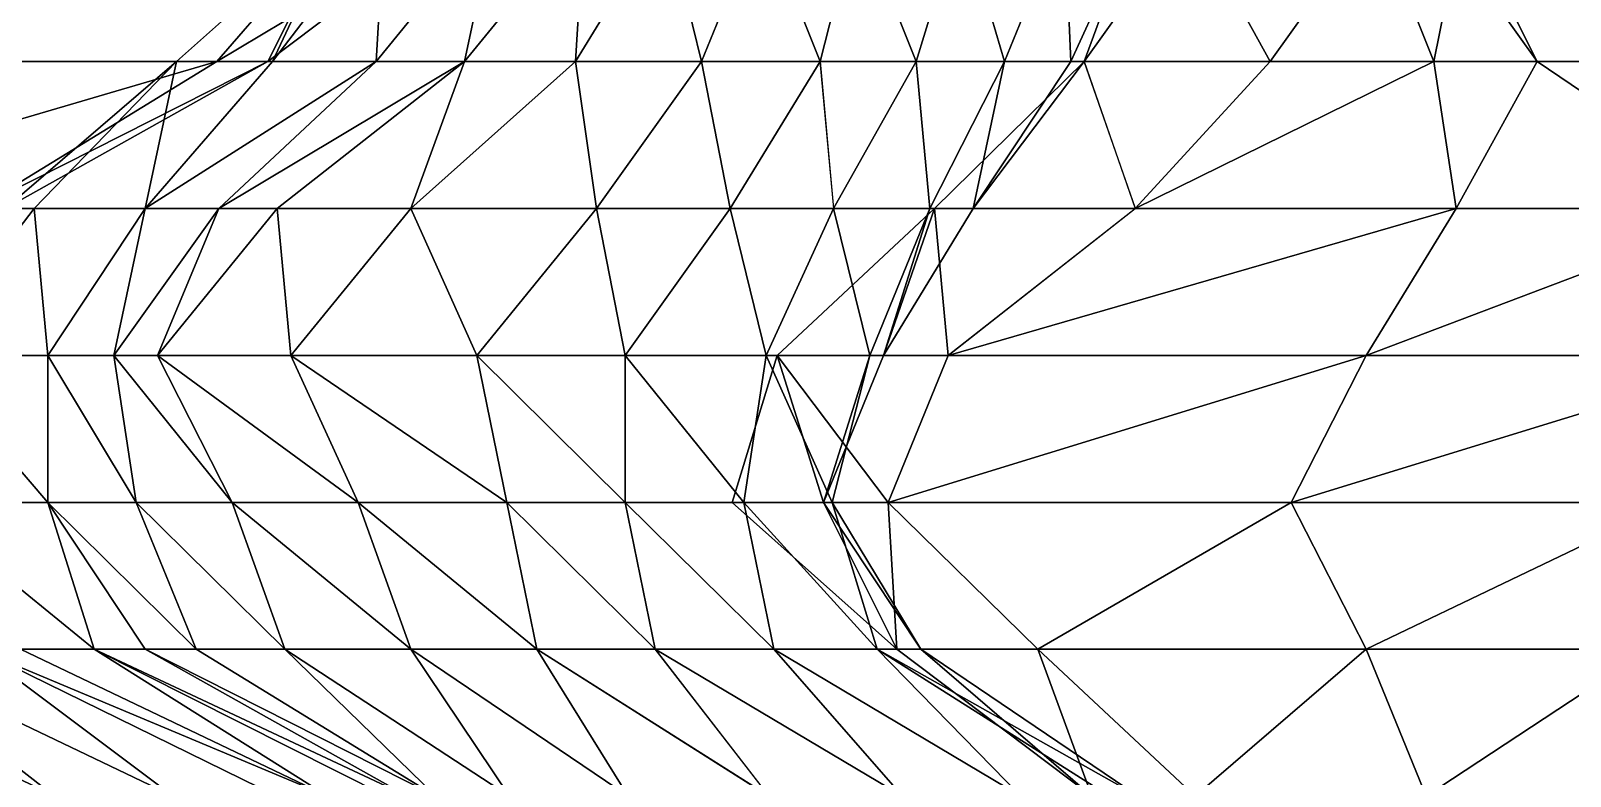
# Model space of a CAD drawing. Header units: metres. Extents: x -137 to 231, y -240 to 234.
# Drawn here: x 12.3 to 75.1, y -65.2 to -34.7 of the extents above; entities that cross this region are included whole.
import ezdxf

# ---------------------------------------------------------------- set-up
doc = ezdxf.new("R2010")
doc.units = ezdxf.units.M

msp = doc.modelspace()

# ---------------------------------------------------------------- linework, layer by layer
for points in [[(5.622162, -36, -347.78302), (19.931442, -36, -346.44977), (25.127594, -30, -343.44977), (25.127693, -29.9999, -343.44968)], [(5.622162, -36, -347.78302), (25.127594, -30, -343.44977), (9.595688, -30, -345.4889), (9.595788, -29.9999, -345.4888)], [(22.01448, -36, -352.17532), (18.29004, -36, -361.25385), (25.01448, -30, -357.37146), (25.01458, -29.9999, -357.37137)], [(25.01448, -30, -357.37146), (18.29004, -36, -361.25385), (22.207, -36, -365.92056), (22.2071, -35.9999, -365.92047)], [(19.931442, -36, -346.44977), (22.01448, -36, -352.17532), (29.961533, -30, -347.5871), (29.961632, -29.9999, -347.587)], [(19.931442, -36, -346.44977), (29.961533, -30, -347.5871), (25.127594, -30, -343.44977), (25.127693, -29.9999, -343.44968)], [(22.01448, -36, -352.17532), (25.01448, -30, -357.37146), (29.961533, -30, -347.5871), (29.961632, -29.9999, -347.587)], [(25.01448, -30, -357.37146), (22.207, -36, -365.92056), (26.791855, -30, -363.2735), (26.791954, -29.9999, -363.2734)], [(26.791855, -30, -363.2735), (22.207, -36, -365.92056), (26.429626, -36, -370.41083), (26.429726, -35.9999, -370.41074)], [(26.791855, -30, -363.2735), (26.429626, -36, -370.41083), (31.32013, -30, -367.5873), (31.320229, -29.9999, -367.58722)], [(31.32013, -30, -367.5873), (26.429626, -36, -370.41083), (30.04094, -36, -375.25406), (30.041039, -35.9999, -375.25397)], [(31.32013, -30, -367.5873), (30.04094, -36, -375.25406), (34.931442, -30, -372.43054), (34.93154, -29.9999, -372.43045)], [(34.931442, -30, -372.43054), (30.04094, -36, -375.25406), (34.56923, -36, -379.56784), (34.56933, -35.9999, -379.56775)], [(34.931442, -30, -372.43054), (34.56923, -36, -379.56784), (38.237106, -30, -377.4502), (38.237206, -29.9999, -377.4501)], [(38.237106, -30, -377.4502), (34.56923, -36, -379.56784), (39.708817, -36, -383.52872), (39.708916, -35.9999, -383.52863)], [(38.237106, -30, -377.4502), (39.708817, -36, -383.52872), (42.154068, -30, -382.11694), (42.154167, -29.9999, -382.11685)], [(42.154068, -30, -382.11694), (39.708817, -36, -383.52872), (44.542755, -36, -387.66602), (44.542854, -35.9999, -387.66592)], [(42.154068, -30, -382.11694), (44.542755, -36, -387.66602), (46.07103, -30, -386.7837), (46.07113, -29.9999, -386.7836)], [(46.07103, -30, -386.7837), (44.542755, -36, -387.66602), (48.459717, -36, -392.33276), (48.459816, -35.9999, -392.33267)], [(46.07103, -30, -386.7837), (48.459717, -36, -392.33276), (50.293655, -30, -391.27396), (50.293755, -29.9999, -391.27386)], [(50.293655, -30, -391.27396), (48.459717, -36, -392.33276), (52.07103, -36, -397.17596), (52.07113, -35.9999, -397.17587)], [(50.293655, -30, -391.27396), (52.07103, -36, -397.17596), (54.51628, -30, -395.76422), (54.51638, -29.9999, -395.76413)], [(54.51628, -30, -395.76422), (52.07103, -36, -397.17596), (54.765366, -36, -402.5486), (54.765465, -35.9999, -402.54852)], [(54.51628, -30, -395.76422), (54.765366, -36, -402.5486), (57.51628, -30, -400.9604), (57.51638, -29.9999, -400.9603)], [(57.51628, -30, -400.9604), (54.765366, -36, -402.5486), (55.32013, -36, -409.15652), (55.32023, -35.9999, -409.15643)], [(57.51628, -30, -400.9604), (55.32013, -36, -409.15652), (59.59932, -30, -406.68594), (59.59942, -29.9999, -406.68585)], [(59.59932, -30, -406.68594), (55.32013, -36, -409.15652), (62.90497, -36, -411.70563), (62.905067, -35.9999, -411.70554)], [(59.59932, -30, -406.68594), (62.90497, -36, -411.70563), (67.18416, -30, -409.23505), (67.18426, -29.9999, -409.23495)], [(67.18416, -30, -409.23505), (62.90497, -36, -411.70563), (69.572845, -36, -414.78412), (69.572945, -35.9999, -414.78403)], [(67.18416, -30, -409.23505), (69.572845, -36, -414.78412), (70.79547, -30, -414.07822), (70.79557, -29.9999, -414.07812)], [(70.79547, -30, -414.07822), (73.79547, -36, -419.27438), (69.51628, -30, -421.745), (69.51638, -29.9999, -421.7449)], [(81.074646, -36, -421.99994), (70.98799, -30, -427.8235), (69.51628, -30, -421.745), (69.51638, -29.9999, -421.7449)], [(81.074646, -36, -421.99994), (69.51628, -30, -421.745), (73.79547, -36, -419.27438), (73.79557, -35.9999, -419.2743)], [(70.79547, -30, -414.07822), (69.572845, -36, -414.78412), (73.79547, -36, -419.27438), (73.79557, -35.9999, -419.2743)], [(75.21062, -30, -432.31375), (70.98799, -30, -427.8235), (81.074646, -36, -421.99994), (81.074745, -35.9999, -421.99985)], [(-0.490952, -42, -351.31244), (10.150436, -42, -352.0968), (19.931442, -36, -346.44977), (19.931541, -35.9999, -346.44968)], [(-0.490952, -42, -351.31244), (19.931442, -36, -346.44977), (5.622162, -36, -347.78302), (5.622262, -35.9999, -347.78293)], [(10.150436, -42, -352.0968), (11.316513, -42, -358.3518), (22.01448, -36, -352.17532), (22.01458, -35.9999, -352.17523)], [(10.150436, -42, -352.0968), (22.01448, -36, -352.17532), (19.931442, -36, -346.44977), (19.931541, -35.9999, -346.44968)], [(11.316513, -42, -358.3518), (12.482574, -42, -364.60675), (18.29004, -36, -361.25385), (18.290138, -35.9999, -361.25375)], [(11.316513, -42, -358.3518), (18.29004, -36, -361.25385), (22.01448, -36, -352.17532), (22.01458, -35.9999, -352.17523)], [(18.29004, -36, -361.25385), (12.482574, -42, -364.60675), (17.010849, -42, -368.92056), (17.010948, -41.9999, -368.92047)], [(18.29004, -36, -361.25385), (17.010849, -42, -368.92056), (22.207, -36, -365.92056), (22.2071, -35.9999, -365.92047)], [(17.010849, -42, -368.92056), (20.010849, -42, -374.1167), (26.429626, -36, -370.41083), (26.429726, -35.9999, -370.41074)], [(17.010849, -42, -368.92056), (26.429626, -36, -370.41083), (22.207, -36, -365.92056), (22.2071, -35.9999, -365.92047)], [(20.010849, -42, -374.1167), (22.399536, -42, -379.66583), (30.04094, -36, -375.25406), (30.041039, -35.9999, -375.25397)], [(20.010849, -42, -374.1167), (30.04094, -36, -375.25406), (26.429626, -36, -370.41083), (26.429726, -35.9999, -370.41074)], [(30.04094, -36, -375.25406), (22.399536, -42, -379.66583), (27.844788, -42, -383.4502), (27.844887, -41.9999, -383.4501)], [(30.04094, -36, -375.25406), (27.844788, -42, -383.4502), (34.56923, -36, -379.56784), (34.56933, -35.9999, -379.56775)], [(34.56923, -36, -379.56784), (27.844788, -42, -383.4502), (35.429626, -42, -385.9993), (35.429726, -41.9999, -385.9992)], [(34.56923, -36, -379.56784), (35.429626, -42, -385.9993), (39.708817, -36, -383.52872), (39.708916, -35.9999, -383.52863)], [(39.708817, -36, -383.52872), (35.429626, -42, -385.9993), (40.874878, -42, -389.7837), (40.874977, -41.9999, -389.7836)], [(39.708817, -36, -383.52872), (40.874878, -42, -389.7837), (44.542755, -36, -387.66602), (44.542854, -35.9999, -387.66592)], [(44.542755, -36, -387.66602), (40.874878, -42, -389.7837), (45.097504, -42, -394.27396), (45.097603, -41.9999, -394.27386)], [(44.542755, -36, -387.66602), (45.097504, -42, -394.27396), (48.459717, -36, -392.33276), (48.459816, -35.9999, -392.33267)], [(48.459717, -36, -392.33276), (45.097504, -42, -394.27396), (49.01448, -42, -398.94067), (49.01458, -41.9999, -398.94058)], [(48.459717, -36, -392.33276), (49.01448, -42, -398.94067), (52.07103, -36, -397.17596), (52.07113, -35.9999, -397.17587)], [(52.07103, -36, -397.17596), (49.01448, -42, -398.94067), (50.791855, -42, -404.84274), (50.791954, -41.9999, -404.84265)], [(50.791855, -42, -404.84274), (49.207, -42, -412.68594), (55.32013, -36, -409.15652), (55.32023, -35.9999, -409.15643)], [(55.32013, -36, -409.15652), (49.207, -42, -412.68594), (57.403152, -42, -414.8821), (57.40325, -41.9999, -414.88202)], [(52.07103, -36, -397.17596), (50.791855, -42, -404.84274), (54.765366, -36, -402.5486), (54.765465, -35.9999, -402.54852)], [(50.791855, -42, -404.84274), (55.32013, -36, -409.15652), (54.765366, -36, -402.5486), (54.765465, -35.9999, -402.54852)], [(55.32013, -36, -409.15652), (57.403152, -42, -414.8821), (62.90497, -36, -411.70563), (62.905067, -35.9999, -411.70554)], [(57.403152, -42, -414.8821), (70.48981, -42, -414.2547), (69.572845, -36, -414.78412), (69.572945, -35.9999, -414.78403)], [(57.403152, -42, -414.8821), (69.572845, -36, -414.78412), (62.90497, -36, -411.70563), (62.905067, -35.9999, -411.70554)], [(70.48981, -42, -414.2547), (73.79547, -36, -419.27438), (69.572845, -36, -414.78412), (69.572945, -35.9999, -414.78403)], [(70.48981, -42, -414.2547), (82.659485, -42, -414.15677), (73.79547, -36, -419.27438), (73.79557, -35.9999, -419.2743)], [(81.074646, -36, -421.99994), (73.79547, -36, -419.27438), (82.659485, -42, -414.15677), (82.659584, -41.9999, -414.15668)], [(11.316513, -42, -358.3518), (7.897736, -48, -367.2538), (12.482574, -42, -364.60675), (12.482675, -41.9999, -364.60666)], [(12.482574, -42, -364.60675), (7.897736, -48, -367.2538), (13.037323, -48, -371.21466), (13.037423, -47.9999, -371.21457)], [(12.482574, -42, -364.60675), (13.037323, -48, -371.21466), (17.010849, -42, -368.92056), (17.010948, -41.9999, -368.92047)], [(17.010849, -42, -368.92056), (13.037323, -48, -371.21466), (15.731674, -48, -376.5873), (15.731774, -47.9999, -376.58722)], [(17.010849, -42, -368.92056), (15.731674, -48, -376.5873), (20.010849, -42, -374.1167), (20.010948, -41.9999, -374.1166)], [(20.010849, -42, -374.1167), (15.731674, -48, -376.5873), (17.509048, -48, -382.48935), (17.509148, -47.9999, -382.48926)], [(20.010849, -42, -374.1167), (17.509048, -48, -382.48935), (22.399536, -42, -379.66583), (22.399635, -41.9999, -379.66574)], [(22.399536, -42, -379.66583), (17.509048, -48, -382.48935), (22.9543, -48, -386.27374), (22.9544, -47.9999, -386.27365)], [(22.399536, -42, -379.66583), (22.9543, -48, -386.27374), (27.844788, -42, -383.4502), (27.844887, -41.9999, -383.4501)], [(27.844788, -42, -383.4502), (22.9543, -48, -386.27374), (30.539139, -48, -388.8228), (30.539238, -47.9999, -388.82272)], [(27.844788, -42, -383.4502), (30.539139, -48, -388.8228), (35.429626, -42, -385.9993), (35.429726, -41.9999, -385.9992)], [(35.429626, -42, -385.9993), (30.539139, -48, -388.8228), (36.595688, -48, -392.25427), (36.595787, -47.9999, -392.25418)], [(35.429626, -42, -385.9993), (36.595688, -48, -392.25427), (40.874878, -42, -389.7837), (40.874977, -41.9999, -389.7836)], [(40.874878, -42, -389.7837), (36.595688, -48, -392.25427), (42.346603, -48, -395.86218), (42.346703, -47.9999, -395.8621)], [(40.874878, -42, -389.7837), (42.346603, -48, -395.86218), (45.097504, -42, -394.27396), (45.097603, -41.9999, -394.27386)], [(45.097504, -42, -394.27396), (42.346603, -48, -395.86218), (46.56923, -48, -400.35245), (46.56933, -47.9999, -400.35236)], [(47.123978, -48, -406.9604), (42.78824, -48, -416.3918), (49.207, -42, -412.68594), (49.2071, -41.9999, -412.68585)], [(49.207, -42, -412.68594), (42.78824, -48, -416.3918), (49.761765, -48, -419.29385), (49.761864, -47.9999, -419.29376)], [(45.097504, -42, -394.27396), (46.56923, -48, -400.35245), (49.01448, -42, -398.94067), (49.01458, -41.9999, -398.94058)], [(49.01448, -42, -398.94067), (46.56923, -48, -400.35245), (47.123978, -48, -406.9604), (47.124077, -47.9999, -406.9603)], [(49.01448, -42, -398.94067), (47.123978, -48, -406.9604), (50.791855, -42, -404.84274), (50.791954, -41.9999, -404.84265)], [(47.123978, -48, -406.9604), (49.207, -42, -412.68594), (50.791855, -42, -404.84274), (50.791954, -41.9999, -404.84265)], [(49.207, -42, -412.68594), (49.761765, -48, -419.29385), (57.403152, -42, -414.8821), (57.40325, -41.9999, -414.88202)], [(49.761765, -48, -419.29385), (66.82193, -48, -416.37234), (70.48981, -42, -414.2547), (70.48991, -41.9999, -414.2546)], [(49.761765, -48, -419.29385), (70.48981, -42, -414.2547), (57.403152, -42, -414.8821), (57.40325, -41.9999, -414.88202)], [(66.82193, -48, -416.37234), (83.2708, -48, -413.8038), (82.659485, -42, -414.15677), (82.659584, -41.9999, -414.15668)], [(66.82193, -48, -416.37234), (82.659485, -42, -414.15677), (70.48981, -42, -414.2547), (70.48991, -41.9999, -414.2546)], [(7.897736, -48, -367.2538), (7.592072, -54, -367.4303), (13.037323, -54, -371.21466), (13.037423, -53.9999, -371.21457)], [(7.897736, -48, -367.2538), (13.037323, -54, -371.21466), (13.037323, -48, -371.21466), (13.037423, -47.9999, -371.21457)], [(13.037323, -48, -371.21466), (16.648636, -54, -376.0579), (15.731674, -48, -376.5873), (15.731774, -47.9999, -376.58722)], [(13.037323, -48, -371.21466), (13.037323, -54, -371.21466), (16.648636, -54, -376.0579), (16.648735, -53.9999, -376.0578)], [(15.731674, -48, -376.5873), (20.565598, -54, -380.72464), (17.509048, -48, -382.48935), (17.509148, -47.9999, -382.48926)], [(15.731674, -48, -376.5873), (16.648636, -54, -376.0579), (20.565598, -54, -380.72464), (20.565697, -53.9999, -380.72455)], [(17.509048, -48, -382.48935), (25.7052, -54, -384.6855), (22.9543, -48, -386.27374), (22.9544, -47.9999, -386.27365)], [(17.509048, -48, -382.48935), (20.565598, -54, -380.72464), (25.7052, -54, -384.6855), (25.7053, -53.9999, -384.6854)], [(22.9543, -48, -386.27374), (31.761765, -54, -388.11694), (30.539139, -48, -388.8228), (30.539238, -47.9999, -388.82272)], [(22.9543, -48, -386.27374), (25.7052, -54, -384.6855), (31.761765, -54, -388.11694), (31.761864, -53.9999, -388.11685)], [(30.539139, -48, -388.8228), (36.595688, -54, -392.25427), (36.595688, -48, -392.25427), (36.595787, -47.9999, -392.25418)], [(30.539139, -48, -388.8228), (31.761765, -54, -388.11694), (36.595688, -54, -392.25427), (36.595787, -53.9999, -392.25418)], [(36.595688, -48, -392.25427), (41.429626, -54, -396.3916), (42.346603, -48, -395.86218), (42.346703, -47.9999, -395.8621)], [(36.595688, -48, -392.25427), (36.595688, -54, -392.25427), (41.429626, -54, -396.3916), (41.429726, -53.9999, -396.3915)], [(44.678726, -54, -408.37213), (40.9543, -54, -417.45062), (42.78824, -48, -416.3918), (42.788338, -47.9999, -416.39172)], [(42.78824, -48, -416.3918), (40.9543, -54, -417.45062), (47.316513, -54, -420.70563), (47.316612, -53.9999, -420.70554)], [(42.346603, -48, -395.86218), (41.429626, -54, -396.3916), (45.04094, -54, -401.2348), (45.04104, -53.9999, -401.2347)], [(42.346603, -48, -395.86218), (45.04094, -54, -401.2348), (46.56923, -48, -400.35245), (46.56933, -47.9999, -400.35236)], [(44.678726, -54, -408.37213), (42.78824, -48, -416.3918), (47.123978, -48, -406.9604), (47.124077, -47.9999, -406.9603)], [(42.78824, -48, -416.3918), (47.316513, -54, -420.70563), (49.761765, -48, -419.29385), (49.761864, -47.9999, -419.29376)], [(46.56923, -48, -400.35245), (44.678726, -54, -408.37213), (47.123978, -48, -406.9604), (47.124077, -47.9999, -406.9603)], [(46.56923, -48, -400.35245), (45.04094, -54, -401.2348), (44.678726, -54, -408.37213), (44.678825, -53.9999, -408.37204)], [(47.316513, -54, -420.70563), (63.765366, -54, -418.13705), (66.82193, -48, -416.37234), (66.82203, -47.9999, -416.37225)], [(47.316513, -54, -420.70563), (66.82193, -48, -416.37234), (49.761765, -48, -419.29385), (49.761864, -47.9999, -419.29376)], [(63.765366, -54, -418.13705), (79.29727, -54, -416.09793), (83.2708, -48, -413.8038), (83.2709, -47.9999, -413.8037)], [(63.765366, -54, -418.13705), (83.2708, -48, -413.8038), (66.82193, -48, -416.37234), (66.82203, -47.9999, -416.37225)], [(7.592072, -54, -367.4303), (11.927811, -60, -357.99884), (14.927811, -60, -363.195), (14.927911, -59.9999, -363.19492)], [(13.037323, -54, -371.21466), (7.592072, -54, -367.4303), (14.927811, -60, -363.195), (14.927911, -59.9999, -363.19492)], [(13.037323, -54, -371.21466), (19.093887, -60, -374.64612), (16.648636, -54, -376.0579), (16.648735, -53.9999, -376.0578)], [(13.037323, -54, -371.21466), (14.927811, -60, -363.195), (17.010849, -60, -368.92056), (17.010948, -59.9999, -368.92047)], [(13.037323, -54, -371.21466), (17.010849, -60, -368.92056), (19.093887, -60, -374.64612), (19.093987, -59.9999, -374.64603)], [(16.648636, -54, -376.0579), (22.7052, -60, -379.48935), (20.565598, -54, -380.72464), (20.565697, -53.9999, -380.72455)], [(16.648636, -54, -376.0579), (19.093887, -60, -374.64612), (22.7052, -60, -379.48935), (22.7053, -59.9999, -379.48926)], [(20.565598, -54, -380.72464), (27.844788, -60, -383.4502), (25.7052, -54, -384.6855), (25.7053, -53.9999, -384.6854)], [(20.565598, -54, -380.72464), (22.7052, -60, -379.48935), (27.844788, -60, -383.4502), (27.844887, -59.9999, -383.4501)], [(25.7052, -54, -384.6855), (32.984375, -60, -387.41107), (31.761765, -54, -388.11694), (31.761864, -53.9999, -388.11685)], [(25.7052, -54, -384.6855), (27.844788, -60, -383.4502), (32.984375, -60, -387.41107), (32.984474, -59.9999, -387.41098)], [(31.761765, -54, -388.11694), (37.818314, -60, -391.5484), (36.595688, -54, -392.25427), (36.595787, -53.9999, -392.25418)], [(31.761765, -54, -388.11694), (32.984375, -60, -387.41107), (37.818314, -60, -391.5484), (37.818413, -59.9999, -391.5483)], [(36.595688, -54, -392.25427), (42.652252, -60, -395.68573), (41.429626, -54, -396.3916), (41.429726, -53.9999, -396.3915)], [(36.595688, -54, -392.25427), (37.818314, -60, -391.5484), (42.652252, -60, -395.68573), (42.65235, -59.9999, -395.68564)], [(47.678726, -60, -413.56827), (40.9543, -54, -417.45062), (44.678726, -54, -408.37213), (44.678825, -53.9999, -408.37204)], [(47.316513, -54, -420.70563), (40.9543, -54, -417.45062), (47.678726, -60, -413.56827), (47.678825, -59.9999, -413.56818)], [(41.429626, -54, -396.3916), (46.874878, -60, -400.17596), (45.04094, -54, -401.2348), (45.04104, -53.9999, -401.2347)], [(41.429626, -54, -396.3916), (42.652252, -60, -395.68573), (46.874878, -60, -400.17596), (46.874977, -59.9999, -400.17587)], [(45.04094, -54, -401.2348), (48.652252, -60, -406.07803), (44.678726, -54, -408.37213), (44.678825, -53.9999, -408.37204)], [(47.678726, -60, -413.56827), (44.678726, -54, -408.37213), (48.652252, -60, -406.07803), (48.65235, -59.9999, -406.07794)], [(45.04094, -54, -401.2348), (46.874878, -60, -400.17596), (48.652252, -60, -406.07803), (48.65235, -59.9999, -406.07794)], [(53.429626, -60, -417.1762), (63.765366, -54, -418.13705), (47.316513, -54, -420.70563), (47.316612, -53.9999, -420.70554)], [(47.316513, -54, -420.70563), (47.678726, -60, -413.56827), (53.429626, -60, -417.1762), (53.429726, -59.9999, -417.17612)], [(53.429626, -60, -417.1762), (66.82193, -60, -416.37234), (63.765366, -54, -418.13705), (63.765465, -53.9999, -418.13696)], [(66.82193, -60, -416.37234), (79.29727, -54, -416.09793), (63.765366, -54, -418.13705), (63.765465, -53.9999, -418.13696)], [(66.82193, -60, -416.37234), (78.38031, -60, -416.62735), (79.29727, -54, -416.09793), (79.29737, -53.9999, -416.09784)], [(1.093887, -60, -343.46924), (7.569229, -66, -332.8025), (13.320129, -66, -336.4104), (13.32023, -65.9999, -336.4103)], [(5.622162, -60, -347.78302), (1.093887, -60, -343.46924), (13.320129, -66, -336.4104), (13.32023, -65.9999, -336.4103)], [(5.622162, -60, -347.78302), (13.320129, -66, -336.4104), (18.154068, -66, -340.54773), (18.154167, -65.9999, -340.54764)], [(10.150436, -60, -352.0968), (5.622162, -60, -347.78302), (18.154068, -66, -340.54773), (18.154167, -65.9999, -340.54764)], [(24.459717, -66, -350.76355), (11.927811, -60, -357.99884), (10.150436, -60, -352.0968), (10.150537, -59.9999, -352.0967)], [(10.150436, -60, -352.0968), (18.154068, -66, -340.54773), (22.376694, -66, -345.038), (22.376793, -65.9999, -345.0379)], [(24.459717, -66, -350.76355), (10.150436, -60, -352.0968), (22.376694, -66, -345.038), (22.376793, -65.9999, -345.0379)], [(14.927811, -60, -363.195), (11.927811, -60, -357.99884), (24.459717, -66, -350.76355), (24.459816, -65.9999, -350.76346)], [(27.708817, -66, -362.74408), (17.010849, -60, -368.92056), (14.927811, -60, -363.195), (14.927911, -59.9999, -363.19492)], [(14.927811, -60, -363.195), (24.459717, -66, -350.76355), (26.848404, -66, -356.31265), (26.848503, -65.9999, -356.31256)], [(27.708817, -66, -362.74408), (14.927811, -60, -363.195), (26.848404, -66, -356.31265), (26.848503, -65.9999, -356.31256)], [(28.874878, -66, -368.99908), (19.093887, -60, -374.64612), (17.010849, -60, -368.92056), (17.010948, -59.9999, -368.92047)], [(28.874878, -66, -368.99908), (17.010849, -60, -368.92056), (27.708817, -66, -362.74408), (27.708916, -65.9999, -362.744)], [(22.7052, -60, -379.48935), (19.093887, -60, -374.64612), (28.874878, -66, -368.99908), (28.874977, -65.9999, -368.999)], [(22.7052, -60, -379.48935), (28.874878, -66, -368.99908), (31.874878, -66, -374.19525), (31.874977, -65.9999, -374.19516)], [(27.844788, -60, -383.4502), (22.7052, -60, -379.48935), (31.874878, -66, -374.19525), (31.874977, -65.9999, -374.19516)], [(27.844788, -60, -383.4502), (31.874878, -66, -374.19525), (36.708817, -66, -378.33255), (36.708916, -65.9999, -378.33246)], [(32.984375, -60, -387.41107), (27.844788, -60, -383.4502), (36.708817, -66, -378.33255), (36.708916, -65.9999, -378.33246)], [(32.984375, -60, -387.41107), (36.708817, -66, -378.33255), (42.459717, -66, -381.9405), (42.459816, -65.9999, -381.9404)], [(37.818314, -60, -391.5484), (32.984375, -60, -387.41107), (42.459717, -66, -381.9405), (42.459816, -65.9999, -381.9404)], [(37.818314, -60, -391.5484), (42.459717, -66, -381.9405), (47.90497, -66, -385.72485), (47.905067, -65.9999, -385.72476)], [(42.652252, -60, -395.68573), (37.818314, -60, -391.5484), (47.90497, -66, -385.72485), (47.905067, -65.9999, -385.72476)], [(42.652252, -60, -395.68573), (47.90497, -66, -385.72485), (52.738907, -66, -389.86218), (52.739006, -65.9999, -389.8621)], [(46.874878, -60, -400.17596), (42.652252, -60, -395.68573), (52.738907, -66, -389.86218), (52.739006, -65.9999, -389.8621)], [(57.51628, -66, -400.9604), (48.652252, -60, -406.07803), (46.874878, -60, -400.17596), (46.874977, -59.9999, -400.17587)], [(46.874878, -60, -400.17596), (52.738907, -66, -389.86218), (56.35022, -66, -394.70538), (56.35032, -65.9999, -394.7053)], [(57.51628, -66, -400.9604), (46.874878, -60, -400.17596), (56.35022, -66, -394.70538), (56.35032, -65.9999, -394.7053)], [(55.62578, -66, -408.98004), (47.678726, -60, -413.56827), (48.652252, -60, -406.07803), (48.65235, -59.9999, -406.07794)], [(53.429626, -60, -417.1762), (47.678726, -60, -413.56827), (55.62578, -66, -408.98004), (55.625877, -65.9999, -408.97995)], [(55.62578, -66, -408.98004), (48.652252, -60, -406.07803), (57.51628, -66, -400.9604), (57.51638, -65.9999, -400.9603)], [(59.848404, -66, -413.47034), (66.82193, -60, -416.37234), (53.429626, -60, -417.1762), (53.429726, -59.9999, -417.17612)], [(53.429626, -60, -417.1762), (55.62578, -66, -408.98004), (59.848404, -66, -413.47034), (59.848503, -65.9999, -413.47025)], [(59.848404, -66, -413.47034), (69.26718, -66, -414.96057), (66.82193, -60, -416.37234), (66.82203, -59.9999, -416.37225)], [(69.26718, -66, -414.96057), (78.38031, -60, -416.62735), (66.82193, -60, -416.37234), (66.82203, -59.9999, -416.37225)], [(69.26718, -66, -414.96057), (75.62941, -66, -418.21558), (78.38031, -60, -416.62735), (78.38041, -59.9999, -416.62726)]]:
    msp.add_3dface(points)

doc.saveas('drawing.dxf')
